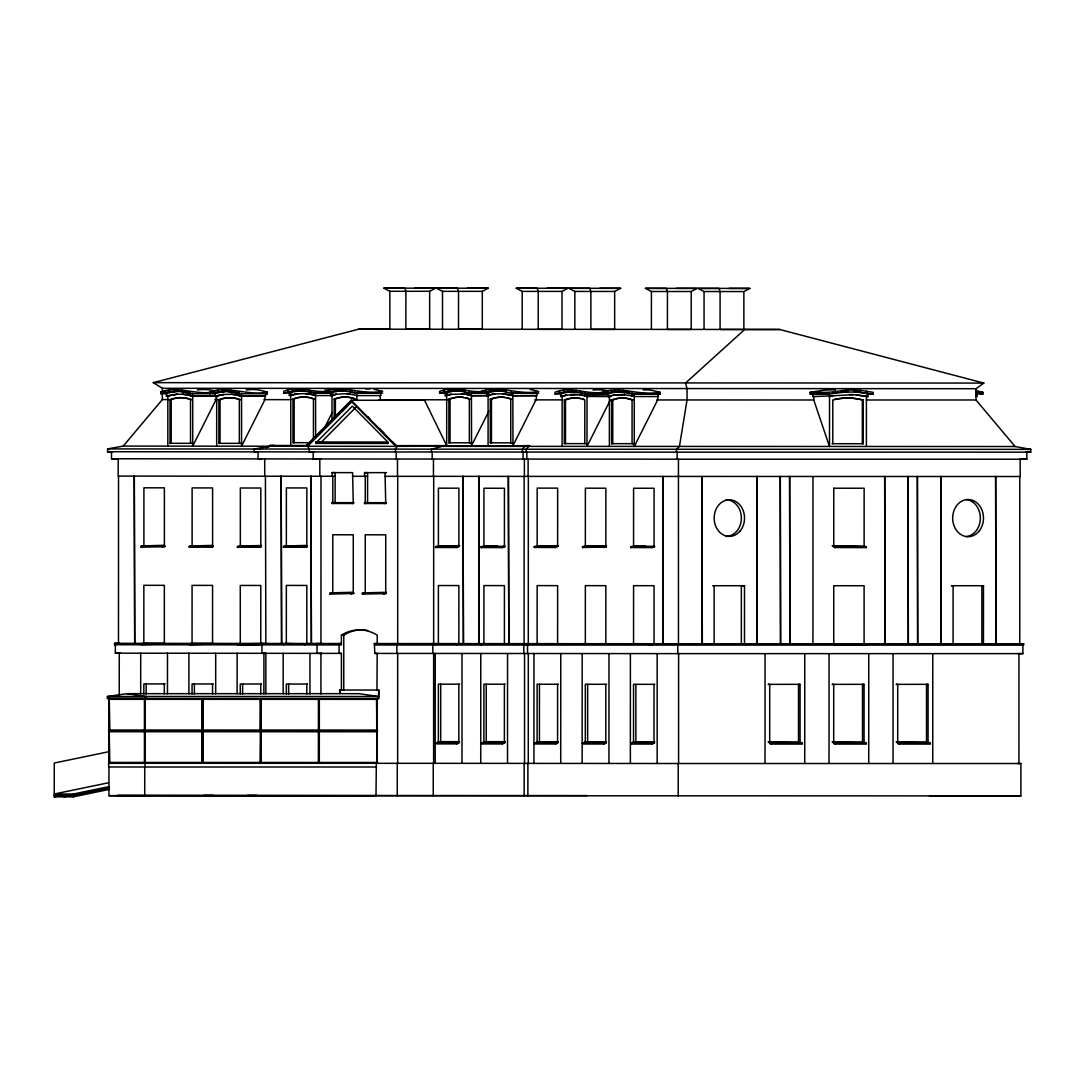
<?xml version="1.0" encoding="UTF-8"?>
<svg xmlns="http://www.w3.org/2000/svg" width="1085" height="1085" viewBox="0 0 1085 1085"><rect width="100%" height="100%" fill="white"/><g stroke="black" fill="none" stroke-linecap="round" stroke-linejoin="round"><path stroke-width="1.5" d="M109.436 789.365L73.292 796.851L54.25 796.838L54.264 763.026L108.473 751.783M73.292 796.851L73.292 794.03L109.436 786.544M107.415 698.469L107.415 696.475L126.864 693.668L359.067 693.668L378.529 696.502L378.76 690.046L378.76 698.509L107.415 698.469L146.326 698.509L146.326 696.502L126.864 693.668M107.578 451.713L107.578 448.905L123.229 446.084L397.015 446.342L395.442 449.163L395.442 451.97L432.183 451.97L432.169 459.023L524.38 459.091L524.38 476.396L433.458 476.329L433.471 459.023L396.201 459.023L396.201 451.97L107.578 451.713L112.637 451.713M108.663 698.469L108.988 699.323L377.499 699.35L377.499 698.509M376.305 763.311L376.305 767L144.739 767L144.725 795.712L108.961 795.685L108.961 766.973M108.988 698.469L108.975 763.284L377.485 763.311L377.16 762.47M109.287 763.284L109.3 698.469M1017.513 763.514L1020.89 763.514L1020.89 795.915L397.259 795.725L397.273 763.325L433.62 763.325L433.647 653.441L396.92 653.441L396.771 643.581L433.647 643.568L433.688 476.329L397.49 476.329L397.49 459.023L111.497 458.765L111.497 451.726M341.409 690.019L341.422 653.387L339.09 653.387L339.09 644.938L114.576 644.734L114.576 643.324L119.635 643.324M341.422 653.387L115.349 653.184L115.363 644.734L114.576 644.734M118.482 643.324L118.523 476.084M119.255 695.458L119.269 653.184M140.684 693.776L140.697 653.211M164.798 643.378L143.369 643.337L141.009 643.785L141.009 644.639L164.798 643.975M141.05 547.138L141.05 546.298L143.423 545.85L164.852 546.474L141.05 547.138L143.423 545.85M143.369 643.337L149.974 643.947M143.83 693.885L143.844 683.93L165.083 683.93M143.844 643.351L143.857 585.303L164.35 585.33L164.337 643.378M144.427 763.311L144.441 698.509M144.739 762.47L144.82 731.751M144.739 730.056L144.82 699.35M145.064 698.509L145.051 767L108.649 766.973L108.649 762.443L377.485 762.47M146.177 694.074L146.177 683.93M167.361 393.679L160.77 393.679L160.77 391.929C178.13 385.406 195.856 395.401 213.569 391.956M123.229 446.084L162.357 399.565L162.357 388.294L153.27 382.652L358.66 329.175L390.369 329.175M162.479 547.179L162.479 546.338L164.852 545.891M164.323 693.885L164.323 683.93M164.377 545.891L164.391 487.843L143.912 487.802L143.898 545.85L163.564 545.321M165.164 390.708L165.164 392.458L160.77 393.679M166.398 396.174L177.221 394.235L166.398 396.174L166.412 393.19L177.357 391.292L165.164 392.458L169.057 392.458M167.47 693.803L167.483 653.224M167.836 446.125L167.836 395.998M169.314 389.935L169.314 391.685L173.207 391.685M170.047 399.633A85.905 48.038 90 0 1 190.512 399.646L190.512 443.317L191.679 443.317L170.033 443.304L170.047 399.633L171.213 399.633A85.905 48.038 90 0 1 188.302 398.548M171.213 399.633L171.199 443.304L170.033 443.304M173.478 389.542L173.478 391.292L184.409 391.563L177.737 391.292L177.737 389.542M181.9 389.935L181.9 391.685L190.512 393.706L215.223 393.706M186.05 390.722L186.05 392.472L189.929 392.472M188.898 693.817L188.912 653.238M213.013 643.446L191.584 643.419L189.224 643.853L189.224 644.707L213.013 644.042M189.265 547.247L189.265 546.392L191.638 545.945L213.067 546.582L189.265 547.247L191.638 545.945M190.512 393.706L190.512 391.956M192.045 693.925L192.059 683.97L213.297 683.97M192.059 643.419L192.072 585.371L212.565 585.398L212.552 643.446M192.588 393.204L192.588 396.201L216.729 396.201L192.723 396.011L182.551 394.248L185.86 394.506L185.074 394.506M194.391 694.115L194.391 683.97M202.271 762.47L202.122 731.751L202.99 731.751M202.285 730.056L202.135 699.35L203.004 699.35M202.352 763.311L202.366 699.35M202.664 762.47L202.597 731.751M202.678 730.056L202.597 699.35M202.976 763.311L203.004 698.509M210.693 547.274L210.693 546.433L213.067 545.986M212.538 693.925L212.538 683.97M212.592 545.986L212.606 487.938L192.126 487.911L192.113 545.945L211.778 545.416M214.016 390.749L214.016 392.499L209.608 393.719L209.608 391.97C228.582 385.338 247.963 396.174 267.358 391.997L267.358 393.746L239.351 393.746L226.589 391.332L226.589 389.583M215.25 396.215L223.551 394.533L215.25 396.215L215.25 393.231L226.209 391.332L214.016 392.499L217.895 392.499M215.684 693.844L215.698 653.265M216.078 396.011L216.078 399.605L192.71 446.138L192.723 396.011L187.583 394.913L188.37 394.913M216.674 446.166L216.688 396.025M218.153 389.976L218.153 391.712L222.045 391.712M218.885 399.673A85.905 48.038 90 0 1 239.365 399.687L239.351 443.358L240.517 443.358L218.885 443.345L218.885 399.673L220.065 399.673A85.905 48.038 90 0 1 237.14 398.588M220.065 399.673L220.052 443.345L218.885 443.345M222.316 389.583L222.316 391.332L233.248 391.59M230.752 389.976L230.752 391.726L233.343 391.726M234.889 390.763L234.889 392.512L238.781 392.512M237.113 693.857L237.127 653.279M237.439 643.92L237.439 644.775L258.867 644.802L258.867 643.961L261.227 643.514L237.439 643.92L258.867 643.961M237.479 547.342L237.479 546.501L239.853 546.053L261.282 546.677L237.479 547.342L261.282 546.677M239.351 393.746L239.351 391.997M240.26 693.966L240.273 684.011L261.512 684.011M240.273 643.486L240.287 585.439L260.78 585.466L260.766 643.514M241.426 393.245L241.426 396.242L265.581 396.242L265.581 393.245L267.358 393.746M242.606 694.156L242.606 684.011M269.812 446.206L269.812 445.474L273.908 445.474L254.161 449.014L254.161 451.835L257.891 451.835M258.067 451.835L258.067 458.887L261.81 458.887M258.908 547.369L258.908 546.528L261.282 546.08M260.522 763.311L260.536 699.35M260.834 762.47L260.753 731.751M260.848 730.056L260.766 699.35M260.753 693.966L260.753 684.011M260.807 546.08L260.82 488.033L240.341 488.006L240.327 546.053L261.566 545.511M261.146 763.311L260.915 731.751M261.146 762.47L260.278 762.47L260.929 699.35M261.159 698.509L260.305 699.35L260.291 730.056L261.159 730.056M263.899 693.871L263.913 653.306M264.713 476.193L264.713 458.887M237.222 394.954L236.435 394.954L241.426 396.242L264.93 396.052L264.93 399.646L241.562 446.179L241.562 396.052L231.403 394.275L232.19 394.275L222.764 394.533M265.418 476.193L265.852 643.446M265.839 693.885L265.839 653.306M283.171 693.898L283.171 653.319M283.483 644.748L283.483 643.907L285.857 643.459L307.286 644.083M283.51 547.26L283.51 546.42L285.884 545.972L307.313 546.596L283.51 547.26L307.313 546.596M291.946 393.041L283.714 393.041L283.714 391.292C297.819 385.378 312.29 392.702 326.626 391.319M286.318 694.007L286.318 684.052L307.557 684.052M286.332 643.459L286.345 585.412L306.824 585.452L306.811 643.486M288.108 390.071L288.108 391.821L283.714 393.041M288.651 694.197L288.651 684.052M289.342 395.537L297.643 393.855L289.342 395.537L289.342 392.553L300.301 390.654L288.108 391.821L292.001 391.821M290.766 445.487L290.78 395.347M292.258 389.298L292.258 391.034L296.137 391.034M310.296 442.68L292.977 442.666L292.991 398.995L294.157 398.995A85.905 48.038 90 0 1 309.537 397.53M294.157 398.995L294.143 442.666L292.977 442.666M296.422 388.905L296.422 390.654L304.573 390.654L300.681 390.654L300.681 388.905M304.912 644.788L304.912 643.934L307.286 643.486M304.939 547.288L304.939 546.447L307.313 545.999M333.163 393.068L313.457 393.068L304.844 391.048L304.844 389.298M306.797 694.007L306.797 684.052M306.838 545.999L306.852 487.952L286.372 487.924L286.359 545.972L306.024 545.429M308.994 391.834L308.994 390.085M309.957 693.912L309.957 653.333M313.172 451.902L313.172 458.955L321.336 458.955M313.443 439.33L313.457 399.009A85.905 48.038 90 0 0 292.991 398.995M313.457 393.068L313.457 391.319M315.654 437.147L315.532 392.567L331.63 392.567M316.82 441.988L352.354 406.156L387.874 442.043L387.874 443.453L315.884 443.399L315.884 441.988L321.499 441.988L355.853 407.35M318.678 763.311L318.705 699.35M318.759 762.47L318.922 731.751M318.773 730.056L318.936 699.35M319.004 762.47L319.085 731.751M319.004 730.056L319.085 699.35M319.315 763.311L319.329 698.509M319.817 476.261L319.817 458.955M320.929 693.952L320.943 653.373M320.943 643.514L320.984 476.261M329.338 390.098L329.338 391.848L324.93 393.068L324.93 391.319C343.904 384.687 363.285 395.537 382.68 391.346L374.094 389.339M329.935 594.092L329.935 593.251L332.295 592.803L353.724 593.427L329.935 594.092L332.295 592.803M330.572 395.564L336.35 394.303L330.572 395.564L330.572 392.58L341.517 390.681L329.338 391.848L333.217 391.848M332.105 472.612L352.584 472.626L353.276 503.494L332.091 503.481L332.091 502.64L335.129 502.64L335.143 472.612L332.105 472.612L332.105 476.274L335.143 476.274M331.996 420.451L332.01 395.388M333.475 389.325L333.475 391.075L337.367 391.075M334.207 417.508L334.207 399.022L335.373 399.022A85.905 48.038 90 0 1 354.158 398.439M335.373 417.508L335.373 399.022M337.638 388.932L337.638 390.681L345.789 390.681L341.911 390.681L341.911 388.945M339.605 693.247L339.836 690.019L339.836 693.247M367.707 630.48A100.986 56.474 -90 0 0 343.769 635.078L341.422 635.078L341.422 644.938L338.628 644.938L338.628 643.527L341.422 643.527L114.576 643.324M343.769 635.078L343.755 690.019L341.178 690.019M382.68 393.095L354.673 393.095L346.061 391.075L346.061 389.339M350.211 391.861L350.211 390.112M351.364 594.132L351.364 593.292L353.724 592.844M353.262 592.844L353.276 534.796L332.783 534.756L332.769 592.803L352.435 592.274M354.673 393.095L354.673 391.346M356.884 400.419L356.884 395.401L346.712 393.638L350.021 393.896L349.234 393.896M362.39 594.119L362.39 593.278L364.763 592.83L386.192 593.454L362.39 594.119L364.763 592.83M385.039 472.653L385.731 503.521L364.546 503.508L364.546 502.667L367.584 502.667L367.598 472.64L364.56 472.64L364.56 476.301L367.598 476.301M524.15 795.807L524.15 763.392L528.273 763.392L528.3 653.509L523.797 653.509L523.797 645.06L374.393 644.965L374.393 643.554L377.2 643.554L377.2 635.105A100.986 56.474 -90 0 0 341.422 635.078M375.993 763.311L397.652 763.325L397.68 653.441L374.854 653.414L374.393 644.965M376.848 763.311L376.631 699.35L376.943 730.056M377.16 763.311L377.187 698.509L378.76 698.509M377.485 730.056L108.663 730.029L108.663 731.724L377.485 731.751L377.173 730.056M380.252 399.009L380.252 395.401M383.819 594.16L383.819 593.305L386.192 592.858M385.717 592.858L385.731 534.824L365.252 534.783L365.225 592.83L386.477 592.302M389.854 329.203L389.854 291.282L383.873 288.149L435.655 288.162L429.66 291.295L389.854 291.282M429.66 291.295L429.66 329.216L405.871 329.216L405.885 291.295L404.719 288.162L383.873 288.149M433.227 795.725L433.24 763.325L524.53 763.392L524.557 653.509L432.888 653.441L432.739 643.581L524.096 643.649L524.136 476.396L528.341 476.396L528.3 643.649L523.648 643.649L523.648 645.06L527.541 645.06L527.541 653.509L678.613 653.631L678.586 763.514L527.893 763.392L527.88 795.807M435.193 763.325L435.221 653.441M435.546 743.062L435.546 743.903L456.975 743.903L459.308 742.208L437.879 742.208L435.546 743.062L456.975 743.062L459.308 742.208M435.533 644.87L435.533 644.029L437.906 644.164M435.56 547.491L435.56 546.65L437.933 546.203L459.362 546.243L456.988 547.532L435.56 547.491L437.933 546.799M438.381 643.581L438.394 585.534L458.874 585.561L458.86 643.608M447.847 393.163L439.615 393.163L439.615 391.414C453.72 385.5 468.191 392.824 482.54 391.441M459.606 684.174L438.367 684.174L438.354 742.208L440.686 741.652L440.7 684.174M442.504 329.243L442.504 291.336L436.523 288.19L488.304 288.203L482.31 291.336L442.504 291.336M444.023 390.193L444.023 391.943L439.615 393.163M445.257 395.659L451.034 394.384L445.257 395.659L445.257 392.675L456.215 390.776L444.023 391.943L447.902 391.943M306.512 446.274L351.187 401.219L352.367 401.219L307.679 446.274L306.512 446.274L306.282 445.542L351.187 400.257L396.079 445.609L446.681 445.609L446.695 395.469M448.159 389.42L448.159 391.156L452.052 391.156M448.892 399.117A85.905 48.038 90 0 1 469.357 399.131L469.357 442.802L470.524 442.802L448.878 442.788L448.892 399.117L450.058 399.117A85.905 48.038 90 0 1 463.729 397.368M450.058 399.117L450.058 442.788L448.878 442.788M452.323 389.027L452.323 390.776L460.474 390.776L456.595 390.776L456.595 389.027M456.975 743.903L456.975 743.062M456.961 644.897L456.961 644.056L459.335 644.205M456.988 547.532L456.988 546.691L459.362 546.243M458.833 742.208L458.846 684.174M458.887 546.243L458.901 488.196L438.421 488.155L438.408 546.203L459.647 545.674M460.745 389.42L460.745 391.17L469.357 393.19L489.254 393.19M461.979 763.352L462.007 653.455M464.895 391.956L464.895 390.207M469.357 393.19L469.357 391.441M480.736 763.365L480.764 653.468M481.075 644.91L481.075 644.056L494.258 644.083M481.103 547.572L481.103 546.718L483.462 546.27L504.891 546.311L502.531 547.599L481.103 547.572L483.462 546.867M481.075 743.089L481.075 743.944L502.504 743.944L504.851 742.248L483.422 742.248L481.075 743.089L502.504 743.089L504.851 742.248M482.31 291.336L482.296 329.257L458.521 329.257L458.535 291.336L457.355 288.203L436.523 288.19M483.91 643.608L483.924 585.574L504.416 585.602L504.403 643.649M485.415 390.22L485.415 391.97L481.021 393.19L481.021 391.441C499.995 384.809 519.376 395.659 538.757 391.468M505.149 684.201L483.91 684.201L483.883 742.248L486.229 741.679L486.243 684.201M486.65 395.686L489.932 394.981L486.65 395.686L486.65 392.702L497.608 390.803L485.415 391.97L489.308 391.97M488.074 445.637L488.087 395.51M489.566 389.447L489.566 391.197L493.444 391.197M490.298 399.144A85.905 48.038 90 0 1 510.764 399.158L510.75 442.843L511.917 442.843L490.284 442.816L490.298 399.144L491.464 399.144A85.905 48.038 90 0 1 505.135 397.408M491.464 399.144L491.451 442.816L490.284 442.816M493.729 389.054L493.729 390.803L501.88 390.803L497.988 390.803L497.988 389.067M502.152 389.461L502.152 391.197L510.764 393.218L538.757 393.218M502.504 743.944L502.504 743.089M502.531 547.599L502.531 546.759L504.891 546.311M504.376 742.248L504.389 684.201M504.416 546.311L504.43 488.264L483.951 488.236L483.937 546.27L497.296 545.728M506.302 391.983L506.302 390.234M507.522 763.379L507.549 653.495M510.764 393.218L510.764 391.468M522.197 329.298L522.211 291.39L516.229 288.244L568.011 288.271L562.016 291.404L522.211 291.39M533.942 763.406L533.969 653.509M534.295 743.984L534.295 743.13L536.627 742.289L558.056 742.886L555.723 743.984L534.295 743.984L536.627 742.289M534.308 547.45L534.308 546.609L536.682 546.162L558.11 546.189L555.737 547.491L534.308 547.45L536.682 546.759M537.129 643.649L537.143 585.602L557.622 585.642L557.609 643.69M558.355 684.242L537.116 684.242L537.102 742.289L539.435 741.72L539.448 684.242M561.65 393.991L555.059 393.991L555.059 392.241C570.791 385.935 586.876 394.777 602.921 392.268M555.723 743.984L555.723 743.13L558.056 742.289M555.737 547.491L555.737 546.637L558.11 546.189M557.582 742.289L557.595 684.242M557.636 546.189L557.649 488.142L537.17 488.114L537.143 546.162L558.395 545.633M559.453 391.02L559.453 392.77L555.059 393.991M560.687 396.486L566.478 395.211L560.687 396.486L560.701 393.502L571.646 391.604L559.453 392.77L563.346 392.77M560.728 763.42L560.755 653.536M562.016 291.404L562.003 329.311L538.228 329.311L538.228 291.404L537.061 288.271L516.229 288.244M562.111 446.437L562.125 396.296M563.603 390.234L563.603 391.983L567.496 391.983M585.968 443.629L564.322 443.616L564.336 399.945L565.502 399.945A85.905 48.038 90 0 1 580.882 398.48M565.502 399.945L565.488 443.616L564.322 443.616M567.767 389.854L567.767 391.604L575.918 391.604L572.026 391.604L572.026 389.854M574.847 329.352L574.86 291.431L568.865 288.284L620.661 288.312L614.666 291.445L574.86 291.431M608.916 394.018L584.801 394.004L576.189 391.997L576.189 390.247M580.339 391.034L580.339 392.784L582.93 392.784M582.157 763.433L582.184 653.55M582.509 744.012L582.509 743.171L584.842 742.33L606.271 742.913L603.938 744.012L582.509 744.012L584.842 742.33M582.523 547.518L582.523 546.677L584.896 546.23L606.325 546.854L582.523 547.518L584.896 546.23M584.788 443.629L584.801 399.958A85.905 48.038 90 0 0 564.336 399.945M584.801 394.004L584.801 392.268M585.344 643.69L585.357 585.642L605.837 585.683L605.823 643.717M606.569 684.282L585.33 684.282L585.317 742.33L587.65 741.76L587.663 684.282M603.938 744.012L603.938 743.171L606.271 742.33M603.952 547.559L603.952 546.704L606.325 546.257M605.796 742.33L605.81 684.282M605.85 546.257L605.864 488.223L585.385 488.182L585.357 546.23L606.61 545.701M606.732 391.061L606.732 392.797L602.324 394.031L602.324 392.282C621.298 385.636 640.679 396.486 660.073 392.295L660.073 394.045L632.067 394.045L619.304 391.644L619.304 389.895M607.966 396.527L611.248 395.808L607.966 396.527L607.966 393.53L618.925 391.631L606.732 392.797L610.611 392.797M608.943 763.46L608.97 653.577M609.39 446.464L609.404 396.337M610.869 390.274L610.869 392.024L614.761 392.024M632.08 399.999L632.067 443.67L633.233 443.67L611.587 443.656L611.601 399.985L612.767 399.985A85.905 48.038 90 0 1 633.247 399.999L632.08 399.999A85.905 48.038 90 0 0 611.601 399.985M612.767 399.985L612.767 443.656L611.587 443.656M614.666 291.445L614.652 329.352L590.877 329.352L590.877 291.445L589.711 288.312L568.865 288.284M615.032 389.895L615.032 391.631L625.964 391.902M623.455 390.288L623.455 392.038L626.045 392.038M627.605 391.075L627.605 392.824L630.195 392.824M630.371 763.474L630.399 653.59M630.738 547.572L630.738 546.731L633.111 546.284L654.54 546.311L652.166 547.599L630.738 547.572L633.111 546.867M630.724 744.052L630.724 743.211L633.057 742.357L654.486 742.954L652.153 744.052L630.724 744.052L633.057 742.357M632.067 394.045L632.067 392.295M633.559 643.717L633.572 585.669L654.052 585.697L654.038 643.744M624.106 394.587L624.906 394.587L612.957 395.252L624.106 394.587L634.277 396.364L634.264 446.491L657.646 399.958L658.283 393.557L634.142 393.557L634.142 396.54L658.283 396.54M654.784 684.323L633.545 684.323L633.531 742.357L635.864 741.801L635.878 684.323M651.407 329.406L651.42 291.499L645.426 288.352L697.207 288.366L691.213 291.512L651.42 291.499M652.153 744.052L652.153 743.211L654.486 742.357M652.166 547.599L652.166 546.759L654.54 546.311M654.011 742.357L654.024 684.323M654.065 546.311L654.079 488.264L633.586 488.236L633.572 546.284L645.372 545.728M657.157 763.501L657.184 653.604M678.206 795.915L678.206 763.514L1020.89 763.514M691.213 291.512L691.213 329.42L667.424 329.42L667.438 291.512L666.271 288.366L645.426 288.352M704.057 329.447L704.057 291.539L698.075 288.393L749.857 288.407L743.862 291.553L704.057 291.539M714.12 643.758L714.133 585.724M743.862 291.553L743.862 329.46L720.074 329.46L720.087 291.553L718.921 288.407L698.075 288.393M744.5 585.724L744.486 643.758L741.34 643.758L741.353 585.724L744.5 585.724L712.669 585.724M765.02 763.514L765.047 653.631M768.994 742.398L770.567 744.093L802.344 744.079L802.344 743.225L800.771 742.384L768.994 742.398L770.567 743.239L802.344 743.225M770.567 744.093L770.567 743.239M798.492 741.815L798.506 684.337L800.079 684.337L800.065 742.384L768.126 741.828L769.699 742.398L769.713 684.35L768.139 684.35L800.079 684.337M804.731 763.514L804.758 653.631M866.847 394.072L873.154 394.086L873.154 392.336L860.459 390.329L847.955 389.935L847.955 391.685L829.062 394.086L810.169 394.072L810.169 392.322L822.878 390.315A143.857 119.269 -90 0 1 835.382 389.922M847.955 389.935L829.062 392.336L829.089 396.581L832.792 395.862L812.801 396.567L812.801 393.57L829.089 393.584M829.523 396.391L829.51 446.518L813.764 399.985L813.764 396.378L812.801 396.567M829.021 763.514L829.048 653.631M832.778 443.711L832.792 400.026A85.905 71.217 -90 0 1 863.145 400.026L863.131 443.711L831.992 443.711M832.995 742.398L834.582 744.093L866.345 744.079L866.345 743.225L864.772 742.384L832.995 742.398L834.582 743.239L866.345 743.225M833.049 546.27L834.582 547.559L866.345 547.586L866.345 546.731L833.049 546.27L866.345 546.731M833.728 643.758L833.741 585.724L864.108 585.737L864.094 643.785M834.582 744.093L834.582 743.239M834.582 547.559L834.582 546.718M835.653 391.115L835.653 392.851L833.022 392.851L837.634 392.268M841.797 392.078L841.797 390.329M854.288 389.935L854.288 391.685L873.154 394.086M860.459 390.329L860.459 392.078L840.712 391.983M834.501 399.429A85.905 71.217 -90 0 1 862.358 400.026L862.344 443.711L863.131 443.711M862.494 741.815L862.507 684.337L864.08 684.337L864.067 742.384L832.127 741.828L833.7 742.398L833.714 684.35L832.141 684.35L864.08 684.337M864.813 546.284L866.345 547.586M866.4 446.518L866.413 396.391L856.241 394.886L867.905 396.581L867.905 393.584L857.828 392.078M866.603 391.115L866.603 392.851L863.972 392.851M868.732 763.514L868.759 653.631M893.036 763.514L893.05 653.631M897.01 742.398L898.583 744.093L930.347 744.079L930.347 743.225L928.774 742.384L897.01 742.398L898.583 743.239L930.347 743.225M898.583 744.093L898.583 743.239M926.495 741.815L926.509 684.337L928.082 684.337L928.068 742.384L896.129 741.828L897.702 742.398L897.715 684.35L896.142 684.35L928.082 684.337M932.747 763.514L932.774 653.631M779.735 329.487L744.69 329.487L685.53 383.073L687.049 388.715L687.036 399.985L679.427 446.518L676.389 449.353L676.389 452.16L1030.75 452.16L1030.75 449.353L1015.099 446.518L975.998 399.985L975.998 388.715L983.824 383.073L779.735 329.487L358.66 329.175M977.232 393.557L977.232 396.554L975.795 396.364M976.283 394.058L982.874 394.058L982.874 392.309L975.713 390.559M983.471 585.724L983.458 643.758L981.884 643.758L981.898 585.724L983.471 585.724L951.531 585.724L953.105 585.724L953.091 643.758L951.518 643.758M1018.937 763.514L1018.964 653.631M1019.751 643.758L1019.791 476.518M1020.185 459.199L1020.185 476.518L528.11 476.396L528.124 459.091L523.092 459.091L523.092 452.052L431.423 451.97L431.423 449.163L442.341 446.342L1015.099 446.518M107.578 448.905L526.062 449.231L529.48 445.664L525.371 445.664L522.333 449.231L522.333 452.052L526.822 452.052L526.822 459.091L678.437 459.199L678.464 643.758L527.391 643.649L527.391 645.06L1023.657 645.168L1023.657 643.771L677.705 643.771L677.854 653.631L1022.87 653.631L1022.884 645.168M1025.664 449.339L1030.75 449.353L526.062 449.231L526.062 452.052L677.148 452.16L677.135 459.213L1026.83 459.213L1026.844 452.16M529.48 445.664L395.849 446.342L396.079 445.609M324.7 427.49L332.241 412.476M488.901 411.106L471.555 445.623L471.433 392.689L487.531 392.689M610.367 399.917L586.999 446.45L587.012 396.323L579.363 394.818L582.659 395.225L581.872 395.225M313.823 394.845L313.036 394.845L315.667 395.374L305.495 393.597L311.314 394.275L310.527 394.275M471.568 395.496L466.442 394.397L471.433 395.686L488.25 395.496M512.839 395.713L536.329 395.523L536.329 399.131L512.961 445.664L512.839 392.716L536.98 392.716L536.98 395.713L512.839 395.713L502.803 393.76L512.974 395.523M634.277 396.364L631.646 395.835L632.433 395.835M489.145 394.981L494.95 394.004L491.654 394.425L492.441 394.425M610.448 395.808L613.744 395.252M108.473 782.787L54.25 794.017L73.292 794.03M54.25 796.838L59.173 795.82M64.001 796.851L68.938 795.82M109.436 787.954L73.292 795.441L54.25 795.427M810.169 394.072L812.801 393.57M259.464 448.742L262.597 448.173M265.716 447.617L268.849 447.047M335.563 394.303L347.512 393.638M450.248 394.384L464.705 393.991L461.396 393.719L462.196 393.719M565.692 395.211L577.627 394.547L570.724 394.547L571.51 394.547M832.263 395.862L853.041 394.628L849.297 394.52M296.856 393.855L306.282 393.597M494.163 394.004L503.589 393.76M176.435 394.235L183.338 394.248M983.824 383.073L153.27 382.652M975.998 388.715L162.357 388.294M177.737 391.292L181.629 391.292M226.589 391.332L230.481 391.332M464.638 391.17L456.595 390.776M506.044 391.197L497.988 390.803M619.304 391.644L623.183 391.644M160.77 391.929L164.066 391.929M976.283 392.309L982.874 392.309M607.803 393.516L586.876 393.516L586.876 396.513L611.018 396.513M308.018 393.869L308.805 393.869M505.325 394.018L506.112 394.018M294.347 394.262L295.134 394.262M173.912 394.492L174.699 394.492M507.834 394.438L508.621 394.438M573.246 394.438L575.104 394.438M620.511 394.479L622.383 394.479M233.912 394.547L234.713 394.547M617.989 394.587L618.775 394.587M171.403 394.899L172.189 394.899M220.241 394.94L221.028 394.94M291.838 394.832L292.624 394.832M333.054 394.859L333.854 394.859M447.739 394.954L448.539 394.954M468.937 394.967L469.724 394.967M615.466 394.845L616.266 394.845M510.343 394.994L511.13 394.994M168.894 395.469L169.68 395.469M190.092 395.483L190.879 395.483M217.746 395.51L218.533 395.51M238.931 395.523L239.717 395.523M315.532 395.564L333.231 395.564M471.433 395.686L489.145 395.686M563.183 395.781L563.969 395.781M610.367 396.323L584.381 395.794M313.457 399.009L314.623 399.009M355.853 399.036L354.673 399.036A85.905 48.038 90 0 0 334.207 399.022M469.357 399.131L470.537 399.131M510.764 399.158L511.93 399.158M190.512 399.646L191.679 399.646A85.905 48.038 90 0 0 189.997 399.049M239.365 399.687L240.531 399.687A85.905 48.038 90 0 0 238.849 399.09M813.777 399.985L656.574 399.958M866.155 399.985L975.998 399.985M351.187 400.257L424.533 400.257L446.681 445.609M387.874 442.043L386.938 442.043L386.938 443.453L387.874 443.453M315.884 443.399L316.82 443.399M254.161 449.014L256.657 449.014M314.162 451.902L309.252 451.902L309.252 449.095L307.679 446.274M111.497 458.765L118.251 458.765L118.129 476.084L332.797 476.274L332.797 503.481L332.091 503.481M353.276 502.653L352.571 503.494L353.276 503.494M385.731 502.68L385.039 503.521L385.731 503.521M364.546 503.508L365.252 503.508L365.265 476.301L352.584 476.288M264.889 643.446L261.146 643.446L261.146 644.856L261.933 644.856L261.933 653.306L265.676 653.306M321.16 643.514L316.25 643.514L316.25 644.924L317.037 644.924L317.023 653.373L321.933 653.373M833.022 643.758L864.799 643.785M834.555 645.06L866.318 645.073M115.349 653.184L120.435 653.184M374.854 653.414L377.187 653.414L376.943 690.046M107.415 696.475L378.76 696.502M109.287 730.883L144.047 730.883M144.427 730.91L377.485 730.91M440.686 741.652L459.592 741.652M486.229 741.679L505.135 741.679M539.435 741.72L558.341 741.72M587.65 741.76L606.556 741.76M635.864 741.801L654.77 741.801M456.012 742.805L459.308 742.805M501.555 742.845L504.851 742.845M534.295 743.13L555.723 743.13M582.509 743.171L603.938 743.171M630.724 743.211L652.153 743.211M108.961 795.685L375.993 795.712L376.305 767M414.809 288.149L435.655 288.162M467.459 288.19L488.304 288.203M547.165 288.244L568.011 288.271M599.815 288.284L620.661 288.312M676.362 288.352L697.207 288.366M729.011 288.393L749.857 288.407M845.337 391.685L847.955 391.685M810.169 392.322L829.062 392.336M162.357 399.565L169.124 399.578M214.83 399.605L218.207 399.605M263.913 399.646L290.983 399.673M379.004 399.741L448.39 399.795M534.715 399.863L561.799 399.877M862.358 400.026L863.145 400.026M315.884 441.988L387.481 442.029M269.812 445.474L308.75 445.501M1025.664 452.16L1030.75 452.16M1020.063 459.199L1026.83 459.213M364.56 472.64L386.504 472.653M812.977 476.518L812.936 643.758M385.039 476.315L397.72 476.329L397.68 643.568L374.393 643.554M332.091 502.64L354.036 502.653M364.546 502.667L386.491 502.68M534.308 546.609L555.737 546.637M582.523 546.677L603.952 546.704M630.738 546.731L652.166 546.759M283.51 546.42L304.939 546.447M435.56 546.65L456.988 546.691M481.103 546.718L502.531 546.759M603.029 546.854L606.325 546.854M644.639 546.894L654.54 546.908M141.05 546.298L164.852 546.474M189.265 546.392L213.067 546.582M237.479 546.501L258.908 546.528M496.645 546.894L504.891 546.908M329.935 593.251L351.364 593.292M362.39 593.278L383.819 593.305M350.428 593.427L353.724 593.427M382.897 593.454L386.192 593.454M1018.584 643.758L1023.657 643.771M633.084 643.717L654.513 643.744M435.533 644.029L456.961 644.056M141.009 643.785L162.438 643.825M189.224 643.853L210.653 643.893M283.483 643.907L304.912 643.934M648.844 645.033L652.139 645.033M1017.798 653.618L1022.87 653.631M339.605 690.019L378.76 690.046M145.064 699.35L145.064 730.056M319.329 699.35L318.461 699.35L318.461 730.056L319.315 730.056M202.122 730.056L202.99 730.056M319.315 731.751L318.461 731.751L318.447 762.47L319.315 762.47M376.943 731.751L376.929 762.47M145.064 731.751L145.051 762.47M202.122 762.47L202.976 762.47M108.649 763.284L145.051 763.311M203.749 795.427L213.501 795.441M247.434 795.427L257.186 795.441M586.944 795.576L117.275 795.481L397.259 795.725M929.452 795.847L1020.89 795.915M852.512 394.628L856.77 394.886M572.026 391.604L576.189 391.997M341.911 390.681L346.061 391.075M300.681 390.654L304.844 391.048M576.84 394.547L580.149 394.818M866.413 396.391L867.905 396.581M463.919 393.991L467.228 394.397M608.373 391.034L604.223 390.247A143.857 80.439 -90 0 0 593.02 390.071M530.185 389.461L537.292 391.061M349.953 391.075L352.72 391.604M308.737 391.048L311.49 391.577M214.084 390.722L209.934 389.935A143.857 80.439 -90 0 0 197.348 389.935M660.073 392.295L651.502 390.288A143.857 80.439 -90 0 0 643.066 389.895M658.283 393.557L660.073 394.045M267.358 391.997L258.786 389.976A143.857 80.439 -90 0 0 246.2 389.976M979.931 393.231L982.874 394.058M367.639 416.654L369.985 419.027M379.397 428.534L384.09 433.281M392.322 441.595L397.015 446.342M351.187 401.219L395.849 446.342M966.274 499.575A18.594 15.421 -90 0 1 980.338 518.101A18.594 15.421 -90 0 1 966.26 536.627M726.191 499.792A18.309 15.19 -90 0 1 741.367 518.101A18.309 15.19 -90 0 1 726.177 536.41M365.672 388.932A143.857 80.439 -90 0 1 369.944 388.945M324.456 388.905A143.857 80.439 -90 0 1 328.728 388.905M311.246 397.91A85.905 48.038 90 0 1 312.941 398.412M465.438 397.652A85.905 48.038 90 0 1 468.842 398.534M506.844 397.68A85.905 48.038 90 0 1 510.248 398.561M582.591 398.86A85.905 48.038 90 0 1 584.286 399.361M109.205 731.724L109.517 762.443L109.205 731.724M109.219 699.323L109.531 730.029L109.219 699.323M134.282 476.084L134.716 643.337L134.282 476.084M281.178 476.207L281.598 643.459L281.178 476.207M310.961 476.234L311.381 643.473L310.961 476.234M356.748 392.594L356.748 395.591L380.889 395.591L380.889 392.594L356.748 392.594M463.01 476.356L463.431 643.595L463.01 476.356M478.756 476.369L479.19 643.608L478.756 476.369M508.377 476.383L508.811 643.636L508.377 476.383M662.745 476.505L663.179 643.758L662.745 476.505M702.022 476.518L702.293 643.758L702.022 476.518M756.91 476.518L757.181 643.758L756.91 476.518M780.278 476.518L780.549 643.758L780.278 476.518M789.622 476.518L789.894 643.758L789.622 476.518M833.768 488.223L833.755 546.27L832.168 545.701L864.121 546.284L864.135 488.236L833.768 488.223M884.695 476.518L884.967 643.758L884.695 476.518M908.05 476.518L908.321 643.758L908.05 476.518M917.395 476.518L917.666 643.758L917.395 476.518M940.749 476.518L941.034 643.758L940.749 476.518M995.65 476.518L995.922 643.758L995.65 476.518M978.968 531.257A18.594 15.421 -90 0 0 972.065 500.144A18.594 15.421 -90 0 0 953.186 522.916A18.594 15.421 -90 0 0 978.968 531.257M740.078 531.053A18.309 15.19 -90 0 0 733.27 500.416A18.309 15.19 -90 0 0 714.676 522.848A18.309 15.19 -90 0 0 740.078 531.053"/></g></svg>
